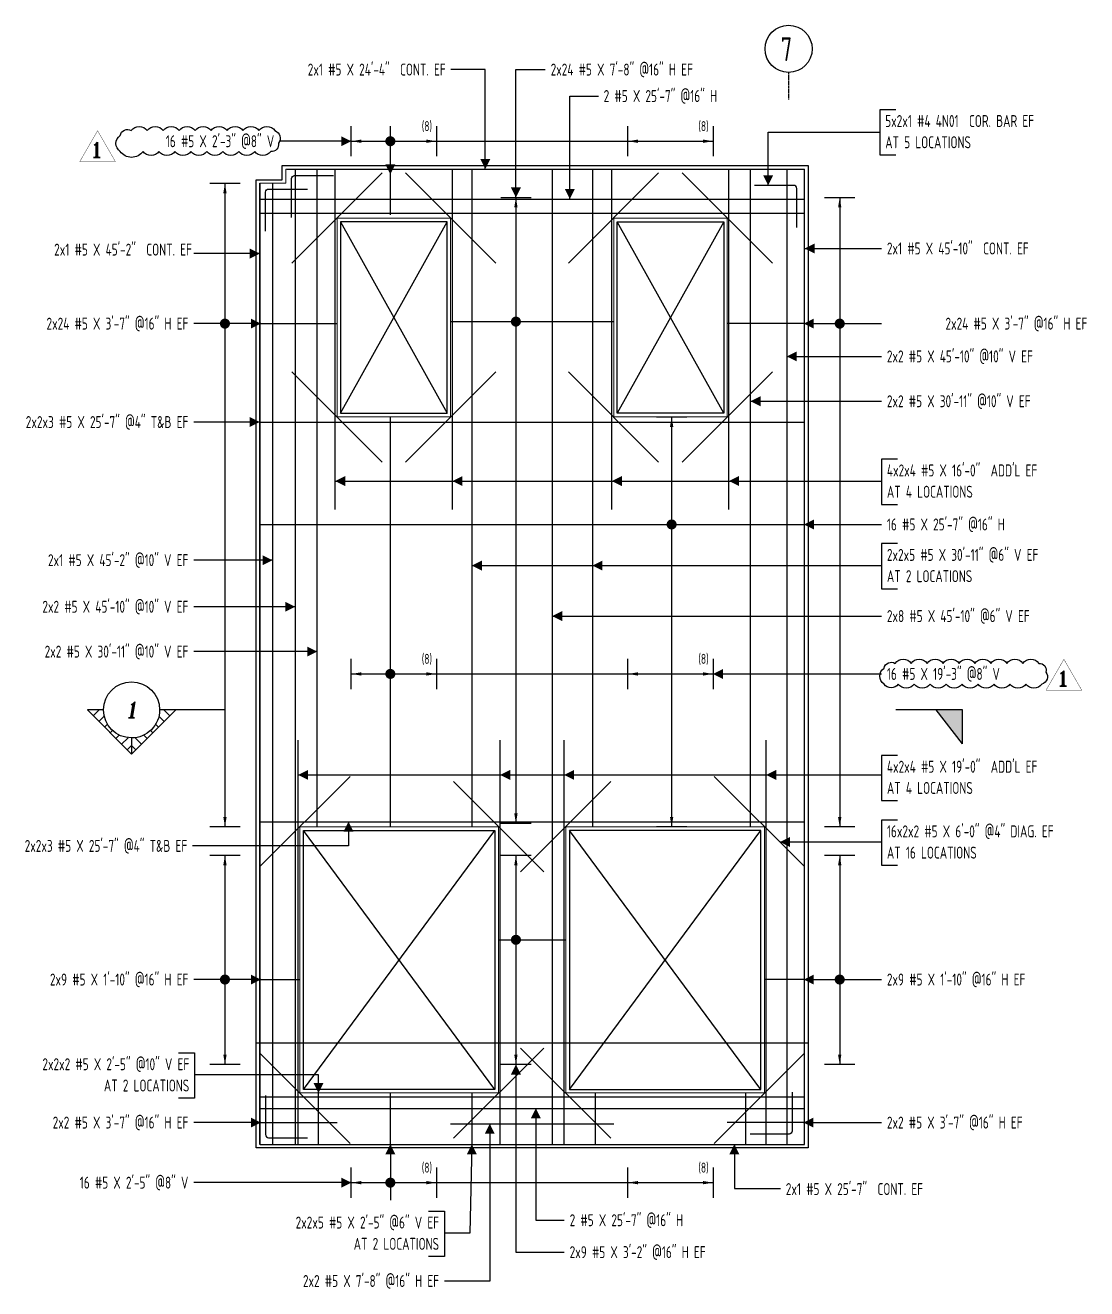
# Model space of a CAD drawing. Header units: inches. Extents: x 10095 to 38568, y -2433 to 4174.
# Drawn here: x 28712 to 29310, y 300 to 1013 of the extents above; entities that cross this region are included whole.
import ezdxf
from ezdxf.enums import TextEntityAlignment as Align

# ---------------------------------------------------------------- set-up
doc = ezdxf.new("R2010")
doc.units = ezdxf.units.IN
doc.header["$MEASUREMENT"] = 0
doc.linetypes.add('PHANTOM', pattern=[2.5, 1.25, -0.25, 0.25, -0.25, 0.25, -0.25])
doc.layers.get('0').update_dxf_attribs({"linetype": 'CONTINUOUS'})
for name, color, linetype in [('0-25', 7, 'CONTINUOUS'), ('0-25TEXT', 7, 'CONTINUOUS'), ('0-35', 3, 'CONTINUOUS'), ('0-35TEXT', 3, 'CONTINUOUS'), ('0-50', 10, 'CONTINUOUS'), ('3', 3, 'CONTINUOUS'), ('BAR-LBL', 2, 'CONTINUOUS'), ('GRID', 8, 'PHANTOM'), ('Hatch', 253, 'CONTINUOUS'), ('INTERMEDIATERANGELAY', 7, 'CONTINUOUS'), ('RANGELAY', 7, 'CONTINUOUS'), ('REBARS', 4, 'CONTINUOUS'), ('REV_1', 150, 'CONTINUOUS')]:
    doc.layers.add(name, color=color, linetype=linetype)
doc.layers.add('COVER', color=6, linetype='CONTINUOUS', lineweight=0, plot=False)
doc.styles.add('AR', font='ARCHQUIK.shx', dxfattribs={"width": 0.8})
doc.styles.add('ROMANT', font='romant')

# ---------------------------------------------------------------- blocks, each defined once
blk = doc.blocks.new('leadrblk')
blk.add_lwpolyline([(0, 0, 0, 1, 0), (1, 0, 1, 1, 0)], format="xyseb")
blk = doc.blocks.new('rendmark')
at = {"color": 4}
blk.add_line((0, -3), (0, 3), dxfattribs=at)
blk = doc.blocks.new('rarrow')
at = {"color": 7}
blk.add_solid([(2, -0.33), (2, 0.33), (0, 0)], dxfattribs=at)
blk = doc.blocks.new('*U1819', base_point=(28895.41, 646.75))
at = {"layer": 'INTERMEDIATERANGELAY'}
blk.add_line((28943.42, 646.75), (29051.4, 646.75), dxfattribs=at)
at = {"layer": 'RANGELAY'}
for p, q in [((28895.41, 646.75), (28943.42, 646.75)), ((29051.4, 646.75), (29099.41, 646.75))]:
    blk.add_line(p, q, dxfattribs=at)
at = {"layer": 'RANGELAY', "xscale": 2.834645669291339, "yscale": 2.834645669291339}
for name, p in [('rendmark', (28895.41, 646.75)), ('rendmark', (29051.4, 646.75)), ('rarrow', (28895.41, 646.75)), ('rarrow', (29051.4, 646.75))]:
    blk.add_blockref(name, p, dxfattribs=at)
at = {"layer": 'RANGELAY', "xscale": 2.834645669291339, "yscale": 2.834645669291339, "rotation": 179.999996929531}
for name, p in [('rendmark', (28943.42, 646.75)), ('rendmark', (29099.41, 646.75)), ('rarrow', (28943.42, 646.75)), ('rarrow', (29099.41, 646.75))]:
    blk.add_blockref(name, p, dxfattribs=at)
blk = doc.blocks.new('VPMA5D002')
at = {"const_width": 1}
blk.add_lwpolyline([(-0.5, 0, 1), (0.5, 0, 1)], format="xyb", close=True, dxfattribs=at)
blk = doc.blocks.new('*U1818', base_point=(28895.41, 359.87))
at = {"layer": 'INTERMEDIATERANGELAY'}
blk.add_line((28943.42, 359.87), (29051.4, 359.87), dxfattribs=at)
at = {"layer": 'RANGELAY'}
for p, q in [((28895.41, 359.87), (28943.42, 359.87)), ((29051.4, 359.87), (29099.41, 359.87))]:
    blk.add_line(p, q, dxfattribs=at)
at = {"layer": 'RANGELAY', "xscale": 2.834645669291339, "yscale": 2.834645669291339}
for name, p in [('rendmark', (28895.41, 359.87)), ('rendmark', (29051.4, 359.87)), ('rarrow', (28895.41, 359.87)), ('rarrow', (29051.4, 359.87))]:
    blk.add_blockref(name, p, dxfattribs=at)
at = {"layer": 'RANGELAY', "xscale": 2.834645669291339, "yscale": 2.834645669291339, "rotation": 179.999996929531}
for name, p in [('rendmark', (28943.42, 359.87)), ('rendmark', (29099.41, 359.87)), ('rarrow', (28943.42, 359.87)), ('rarrow', (29099.41, 359.87))]:
    blk.add_blockref(name, p, dxfattribs=at)
blk = doc.blocks.new('VPMA5D072')
at = {"const_width": 1}
blk.add_lwpolyline([(-0.5, 0, 1), (0.5, 0, 1)], format="xyb", close=True, dxfattribs=at)
blk = doc.blocks.new('*U1817', base_point=(28895.41, 947.16))
at = {"layer": 'INTERMEDIATERANGELAY'}
blk.add_line((28943.42, 947.16), (29051.4, 947.16), dxfattribs=at)
at = {"layer": 'RANGELAY'}
for p, q in [((28895.41, 947.16), (28943.42, 947.16)), ((29051.4, 947.16), (29099.41, 947.16))]:
    blk.add_line(p, q, dxfattribs=at)
at = {"layer": 'RANGELAY', "xscale": 2.834645669291339, "yscale": 2.834645669291339}
for name, p in [('rendmark', (28895.41, 947.16)), ('rendmark', (29051.4, 947.16)), ('rarrow', (28895.41, 947.16)), ('rarrow', (29051.4, 947.16))]:
    blk.add_blockref(name, p, dxfattribs=at)
at = {"layer": 'RANGELAY', "xscale": 2.834645669291339, "yscale": 2.834645669291339, "rotation": 179.999996929531}
for name, p in [('rendmark', (28943.42, 947.16)), ('rendmark', (29099.41, 947.16)), ('rarrow', (28943.42, 947.16)), ('rarrow', (29099.41, 947.16))]:
    blk.add_blockref(name, p, dxfattribs=at)
blk = doc.blocks.new('VPMA5D0D2')
at = {"const_width": 1}
blk.add_lwpolyline([(-0.5, 0, 1), (0.5, 0, 1)], format="xyb", close=True, dxfattribs=at)
blk = doc.blocks.new('*U1125', base_point=(29108.1, 739.46))
at = {"layer": 'REBARS', "color": 0}
blk.add_lwpolyline([(29108.41, 739.46), (29108.41, 931.46)], dxfattribs=at)
blk = doc.blocks.new('*U1126', base_point=(29042.72, 739.46))
at = {"layer": 'REBARS', "color": 0}
blk.add_lwpolyline([(29042.4, 739.46), (29042.4, 931.46)], dxfattribs=at)
blk = doc.blocks.new('*U1127', base_point=(28952.11, 739.46))
at = {"layer": 'REBARS', "color": 0}
blk.add_lwpolyline([(28952.42, 739.46), (28952.42, 931.46)], dxfattribs=at)
blk = doc.blocks.new('*U1128', base_point=(28886.72, 739.46))
at = {"layer": 'REBARS', "color": 0}
blk.add_lwpolyline([(28886.41, 739.46), (28886.41, 931.46)], dxfattribs=at)
blk = doc.blocks.new('*U1129', base_point=(28990.61, 435.58))
at = {"layer": 'REBARS', "color": 0}
blk.add_lwpolyline([(28990.83, 435.8), (29041.75, 384.89)], dxfattribs=at)
blk = doc.blocks.new('*U1130', base_point=(28990.61, 535.35))
at = {"layer": 'REBARS', "color": 0}
blk.add_lwpolyline([(28990.83, 535.13), (29041.75, 586.04)], dxfattribs=at)
blk = doc.blocks.new('*U1131', base_point=(28843.56, 432.62))
at = {"layer": 'REBARS', "color": 0}
blk.add_lwpolyline([(28843.79, 432.85), (28894.7, 381.93)], dxfattribs=at)
blk = doc.blocks.new('*U1132', base_point=(29004.21, 435.58))
at = {"layer": 'REBARS', "color": 0}
blk.add_lwpolyline([(29003.99, 435.8), (28953.08, 384.89)], dxfattribs=at)
blk = doc.blocks.new('*U1133', base_point=(28843.56, 538.3))
at = {"layer": 'REBARS', "color": 0}
blk.add_lwpolyline([(28843.79, 538.08), (28894.7, 588.99)], dxfattribs=at)
blk = doc.blocks.new('*U1134', base_point=(29004.21, 535.35))
at = {"layer": 'REBARS', "color": 0}
blk.add_lwpolyline([(29003.99, 535.13), (28953.08, 586.04)], dxfattribs=at)
blk = doc.blocks.new('*U1492', base_point=(29017.61, 816.87))
at = {"layer": 'REBARS', "color": 0}
blk.add_lwpolyline([(29017.83, 817.09), (29068.74, 766.18)], dxfattribs=at)
blk = doc.blocks.new('*U1493', base_point=(29133.21, 816.87))
at = {"layer": 'REBARS', "color": 0}
blk.add_lwpolyline([(29132.99, 817.09), (29082.08, 766.18)], dxfattribs=at)
blk = doc.blocks.new('*U1494', base_point=(29017.61, 878.6))
at = {"layer": 'REBARS', "color": 0}
blk.add_lwpolyline([(29017.83, 878.38), (29068.74, 929.29)], dxfattribs=at)
blk = doc.blocks.new('*U1495', base_point=(29133.21, 878.6))
at = {"layer": 'REBARS', "color": 0}
blk.add_lwpolyline([(29132.99, 878.38), (29082.08, 929.29)], dxfattribs=at)
blk = doc.blocks.new('*U1496', base_point=(28861.61, 816.87))
at = {"layer": 'REBARS', "color": 0}
blk.add_lwpolyline([(28861.83, 817.09), (28912.75, 766.18)], dxfattribs=at)
blk = doc.blocks.new('*U1497', base_point=(28977.22, 816.87))
at = {"layer": 'REBARS', "color": 0}
blk.add_lwpolyline([(28976.99, 817.09), (28926.08, 766.18)], dxfattribs=at)
blk = doc.blocks.new('*U1498', base_point=(28861.61, 878.6))
at = {"layer": 'REBARS', "color": 0}
blk.add_lwpolyline([(28861.83, 878.38), (28912.75, 929.29)], dxfattribs=at)
blk = doc.blocks.new('*U1499', base_point=(28977.22, 878.6))
at = {"layer": 'REBARS', "color": 0}
blk.add_lwpolyline([(28976.99, 878.38), (28926.08, 929.29)], dxfattribs=at)
blk = doc.blocks.new('*U1135', base_point=(28846.79, 384.96))
at = {"layer": 'REBARS', "color": 0}
blk.add_lwpolyline([(28847.04, 408.96), (28847.04, 386.96, 0.414214), (28848.79, 385.21), (28870.79, 385.21)], format="xyb", dxfattribs=at)
blk = doc.blocks.new('*U1136', base_point=(29144.31, 386.96))
at = {"layer": 'REBARS', "color": 0}
blk.add_lwpolyline([(29144.06, 410.96), (29144.06, 388.96, -0.414214), (29142.31, 387.21), (29120.31, 387.21)], format="xyb", dxfattribs=at)
blk = doc.blocks.new('*U1137', base_point=(29151.35, 381.46))
at = {"layer": 'REBARS', "color": 0}
blk.add_lwpolyline([(29151.04, 381.46), (29151.04, 931.46)], dxfattribs=at)
blk = doc.blocks.new('*U1138', base_point=(28844.1, 381.46))
at = {"layer": 'REBARS', "color": 0}
blk.add_lwpolyline([(28843.79, 381.46), (28843.79, 923.46)], dxfattribs=at)
blk = doc.blocks.new('*U1491', base_point=(28917.76, 905.71))
at = {"layer": 'REBARS', "color": 0}
blk.add_lwpolyline([(28917.44, 905.71), (28917.44, 932.71)], dxfattribs=at)
blk = doc.blocks.new('*U1139', base_point=(28846.79, 920.46))
at = {"layer": 'REBARS', "color": 0}
blk.add_lwpolyline([(28847.04, 896.46), (28847.04, 918.46, -0.414214), (28848.79, 920.21), (28870.79, 920.21)], format="xyb", dxfattribs=at)
blk = doc.blocks.new('*U1410', base_point=(28843.785777, 730.729844))
at = {"layer": 'REBARS', "color": 0}
blk.add_lwpolyline([(28843.785777, 731.042344), (29150.785777, 731.042344)], dxfattribs=at)
blk = doc.blocks.new('*U1700', base_point=(29076.06, 791.75))
at = {"layer": 'RANGELAY'}
blk.add_line((29076.06, 791.75), (29076.06, 560.46), dxfattribs=at)
at = {"layer": 'RANGELAY', "xscale": 2.834645669291339, "yscale": 2.834645669291339}
for name, p, rotation in [('rendmark', (29076.06, 791.75), 269.9999999999999), ('rarrow', (29076.06, 791.75), 269.9999999999999), ('rarrow', (29076.06, 560.46), 89.999996929531), ('rendmark', (29076.06, 560.46), 89.999996929531)]:
    blk.add_blockref(name, p, dxfattribs=dict(at, rotation=rotation))
blk = doc.blocks.new('VPMA5D2D2')
at = {"const_width": 1}
blk.add_lwpolyline([(-0.5, 0, 1), (0.5, 0, 1)], format="xyb", close=True, dxfattribs=at)
blk = doc.blocks.new('*U1140', base_point=(28859.04, 931.15))
at = {"layer": 'REBARS', "color": 0}
blk.add_lwpolyline([(28859.04, 931.46), (29151.04, 931.46)], dxfattribs=at)
blk = doc.blocks.new('*U1141', base_point=(28843.47, 923.46))
at = {"layer": 'REBARS', "color": 0}
blk.add_lwpolyline([(28843.79, 923.46), (28843.79, 381.46)], dxfattribs=at)
blk = doc.blocks.new('*U1142', base_point=(28861.41, 928.11))
at = {"layer": 'REBARS', "color": 0}
blk.add_lwpolyline([(28861.66, 904.11), (28861.66, 926.11, -0.414214), (28863.41, 927.86), (28885.41, 927.86)], format="xyb", dxfattribs=at)
blk = doc.blocks.new('*U1143', base_point=(28850.67, 923.46))
at = {"layer": 'REBARS', "color": 0}
blk.add_lwpolyline([(28850.98, 923.46), (28850.98, 381.46)], dxfattribs=at)
blk = doc.blocks.new('*U1144', base_point=(29146.83, 922.53))
at = {"layer": 'REBARS', "color": 0}
blk.add_lwpolyline([(29146.58, 898.53), (29146.58, 920.53, 0.414214), (29144.83, 922.28), (29122.83, 922.28)], format="xyb", dxfattribs=at)
blk = doc.blocks.new('*U1145', base_point=(28917.76, 381.46))
at = {"layer": 'REBARS', "color": 0}
blk.add_lwpolyline([(28917.44, 381.46), (28917.44, 410.46)], dxfattribs=at)
blk = doc.blocks.new('*U1399', base_point=(28844.04, 914.24))
at = {"layer": 'REBARS', "color": 0}
blk.add_lwpolyline([(28844.04, 914.55), (29151.04, 914.55)], dxfattribs=at)
blk = doc.blocks.new('*U1699', base_point=(29170.85, 544.46))
at = {"layer": 'RANGELAY'}
blk.add_line((29170.85, 544.46), (29170.85, 426.46), dxfattribs=at)
at = {"layer": 'RANGELAY', "xscale": 2.834645669291339, "yscale": 2.834645669291339}
for name, p, rotation in [('rendmark', (29170.85, 544.46), 269.9999999999999), ('rarrow', (29170.85, 544.46), 269.9999999999999), ('rarrow', (29170.85, 426.46), 89.999996929531), ('rendmark', (29170.85, 426.46), 89.999996929531)]:
    blk.add_blockref(name, p, dxfattribs=dict(at, rotation=rotation))
blk = doc.blocks.new('VPMA5D3E2')
at = {"const_width": 1}
blk.add_lwpolyline([(-0.5, 0, 1), (0.5, 0, 1)], format="xyb", close=True, dxfattribs=at)
blk = doc.blocks.new('*U1146', base_point=(29150.61, 474.1))
at = {"layer": 'REBARS', "color": 0}
blk.add_lwpolyline([(29150.61, 474.41), (29128.61, 474.41)], dxfattribs=at)
blk = doc.blocks.new('*U1698', base_point=(29170.85, 915.46))
at = {"layer": 'RANGELAY'}
blk.add_line((29170.85, 915.46), (29170.85, 560.46), dxfattribs=at)
at = {"layer": 'RANGELAY', "xscale": 2.834645669291339, "yscale": 2.834645669291339}
for name, p, rotation in [('rendmark', (29170.85, 915.46), 269.9999999999999), ('rarrow', (29170.85, 915.46), 269.9999999999999), ('rarrow', (29170.85, 560.46), 89.999996929531), ('rendmark', (29170.85, 560.46), 89.999996929531)]:
    blk.add_blockref(name, p, dxfattribs=dict(at, rotation=rotation))
blk = doc.blocks.new('VPMA5D422')
at = {"const_width": 1}
blk.add_lwpolyline([(-0.5, 0, 1), (0.5, 0, 1)], format="xyb", close=True, dxfattribs=at)
blk = doc.blocks.new('*U1147', base_point=(29150.61, 843.99))
at = {"layer": 'REBARS', "color": 0}
blk.add_lwpolyline([(29150.61, 844.3), (29107.61, 844.3)], dxfattribs=at)
blk = doc.blocks.new('*U1816', base_point=(28824.17, 544.46))
at = {"layer": 'RANGELAY'}
blk.add_line((28824.17, 544.46), (28824.17, 426.46), dxfattribs=at)
at = {"layer": 'RANGELAY', "xscale": 2.834645669291339, "yscale": 2.834645669291339}
for name, p, rotation in [('rendmark', (28824.17, 544.46), 269.9999999999999), ('rarrow', (28824.17, 544.46), 269.9999999999999), ('rarrow', (28824.17, 426.46), 89.999996929531), ('rendmark', (28824.17, 426.46), 89.999996929531)]:
    blk.add_blockref(name, p, dxfattribs=dict(at, rotation=rotation))
blk = doc.blocks.new('VPMA5D462')
at = {"const_width": 1}
blk.add_lwpolyline([(-0.5, 0, 1), (0.5, 0, 1)], format="xyb", close=True, dxfattribs=at)
blk = doc.blocks.new('*U1148', base_point=(28844.41, 474.1))
at = {"layer": 'REBARS', "color": 0}
blk.add_lwpolyline([(28844.41, 474.41), (28866.41, 474.41)], dxfattribs=at)
blk = doc.blocks.new('*U1815', base_point=(28824.17, 923.46))
at = {"layer": 'RANGELAY'}
blk.add_line((28824.17, 923.46), (28824.17, 560.46), dxfattribs=at)
at = {"layer": 'RANGELAY', "xscale": 2.834645669291339, "yscale": 2.834645669291339}
for name, p, rotation in [('rendmark', (28824.17, 923.46), 269.9999999999999), ('rarrow', (28824.17, 923.46), 269.9999999999999), ('rarrow', (28824.17, 560.46), 89.999996929531), ('rendmark', (28824.17, 560.46), 89.999996929531)]:
    blk.add_blockref(name, p, dxfattribs=dict(at, rotation=rotation))
blk = doc.blocks.new('VPMA5D4A2')
at = {"const_width": 1}
blk.add_lwpolyline([(-0.5, 0, 1), (0.5, 0, 1)], format="xyb", close=True, dxfattribs=at)
blk = doc.blocks.new('*U1149', base_point=(28844.41, 843.99))
at = {"layer": 'REBARS', "color": 0}
blk.add_lwpolyline([(28844.41, 844.3), (28887.41, 844.3)], dxfattribs=at)
blk = doc.blocks.new('*U1150', base_point=(28876.51, 560.46))
at = {"layer": 'REBARS', "color": 0}
blk.add_lwpolyline([(28876.19, 560.46), (28876.19, 931.46)], dxfattribs=at)
blk = doc.blocks.new('*U1151', base_point=(28863.47, 931.46))
at = {"layer": 'REBARS', "color": 0}
blk.add_lwpolyline([(28863.79, 931.46), (28863.79, 381.46)], dxfattribs=at)
blk = doc.blocks.new('*U1814', base_point=(28988.25, 915.46))
at = {"layer": 'RANGELAY'}
blk.add_line((28988.25, 915.46), (28988.25, 562.46), dxfattribs=at)
at = {"layer": 'RANGELAY', "xscale": 2.834645669291339, "yscale": 2.834645669291339}
for name, p, rotation in [('rendmark', (28988.25, 915.46), 269.9999999999999), ('rarrow', (28988.25, 915.46), 269.9999999999999), ('rarrow', (28988.25, 562.46), 89.999996929531), ('rendmark', (28988.25, 562.46), 89.999996929531)]:
    blk.add_blockref(name, p, dxfattribs=dict(at, rotation=rotation))
blk = doc.blocks.new('VPMA5D522')
at = {"const_width": 1}
blk.add_lwpolyline([(-0.5, 0, 1), (0.5, 0, 1)], format="xyb", close=True, dxfattribs=at)
blk = doc.blocks.new('*U1152', base_point=(28951.4, 845.12))
at = {"layer": 'REBARS', "color": 0}
blk.add_lwpolyline([(28951.4, 845.43), (29043.4, 845.43)], dxfattribs=at)
blk = doc.blocks.new('*U1813', base_point=(28988.25, 544.46))
at = {"layer": 'RANGELAY'}
blk.add_line((28988.25, 544.46), (28988.25, 426.46), dxfattribs=at)
at = {"layer": 'RANGELAY', "xscale": 2.834645669291339, "yscale": 2.834645669291339}
for name, p, rotation in [('rendmark', (28988.25, 544.46), 269.9999999999999), ('rarrow', (28988.25, 544.46), 269.9999999999999), ('rarrow', (28988.25, 426.46), 89.999996929531), ('rendmark', (28988.25, 426.46), 89.999996929531)]:
    blk.add_blockref(name, p, dxfattribs=dict(at, rotation=rotation))
blk = doc.blocks.new('VPMA5D562')
at = {"const_width": 1}
blk.add_lwpolyline([(-0.5, 0, 1), (0.5, 0, 1)], format="xyb", close=True, dxfattribs=at)
blk = doc.blocks.new('*U1153', base_point=(28978.41, 496.51))
at = {"layer": 'REBARS', "color": 0}
blk.add_lwpolyline([(28978.41, 496.82), (29016.41, 496.82)], dxfattribs=at)
blk = doc.blocks.new('*U1400', base_point=(28844.04, 381.78))
at = {"layer": 'REBARS', "color": 0}
blk.add_lwpolyline([(28844.04, 381.46), (29151.04, 381.46)], dxfattribs=at)
blk = doc.blocks.new('*U1154', base_point=(29008.4, 931.46))
at = {"layer": 'REBARS', "color": 0}
blk.add_lwpolyline([(29008.71, 931.46), (29008.71, 381.46)], dxfattribs=at)
blk = doc.blocks.new('*U1155', base_point=(29031.1, 931.46))
at = {"layer": 'REBARS', "color": 0}
blk.add_lwpolyline([(29031.41, 931.46), (29031.41, 560.46)], dxfattribs=at)
blk = doc.blocks.new('*U1156', base_point=(28963.11, 931.46))
at = {"layer": 'REBARS', "color": 0}
blk.add_lwpolyline([(28963.42, 931.46), (28963.42, 560.46)], dxfattribs=at)
blk = doc.blocks.new('*U1157', base_point=(29151.26, 432.62))
at = {"layer": 'REBARS', "color": 0}
blk.add_lwpolyline([(29151.04, 432.84), (29100.12, 381.93)], dxfattribs=at)
blk = doc.blocks.new('*U1158', base_point=(29151.26, 538.3))
at = {"layer": 'REBARS', "color": 0}
blk.add_lwpolyline([(29151.04, 538.08), (29100.12, 588.99)], dxfattribs=at)
blk = doc.blocks.new('*U1159', base_point=(29129.1, 381.46))
at = {"layer": 'REBARS', "color": 0}
blk.add_lwpolyline([(29129.41, 381.46), (29129.41, 609.46)], dxfattribs=at)
blk = doc.blocks.new('*U1160', base_point=(29015.72, 381.46))
at = {"layer": 'REBARS', "color": 0}
blk.add_lwpolyline([(29015.41, 381.46), (29015.41, 609.46)], dxfattribs=at)
blk = doc.blocks.new('*U1161', base_point=(28979.1, 381.46))
at = {"layer": 'REBARS', "color": 0}
blk.add_lwpolyline([(28979.41, 381.46), (28979.41, 609.46)], dxfattribs=at)
blk = doc.blocks.new('*U1162', base_point=(28865.72, 381.46))
at = {"layer": 'REBARS', "color": 0}
blk.add_lwpolyline([(28865.41, 381.46), (28865.41, 609.46)], dxfattribs=at)
blk = doc.blocks.new('*U1163', base_point=(29117.59, 381.46))
at = {"layer": 'REBARS', "color": 0}
blk.add_lwpolyline([(29117.9, 381.46), (29117.9, 410.46)], dxfattribs=at)
blk = doc.blocks.new('*U1164', base_point=(28877.23, 381.46))
at = {"layer": 'REBARS', "color": 0}
blk.add_lwpolyline([(28876.92, 381.46), (28876.92, 410.46)], dxfattribs=at)
blk = doc.blocks.new('*U1500', base_point=(28843.79, 789.12))
at = {"layer": 'REBARS', "color": 0}
blk.add_lwpolyline([(28843.79, 788.8), (29150.79, 788.8)], dxfattribs=at)
blk = doc.blocks.new('*U1501', base_point=(28843.79, 906.35))
at = {"layer": 'REBARS', "color": 0}
blk.add_lwpolyline([(28843.79, 906.66), (29150.79, 906.66)], dxfattribs=at)
blk = doc.blocks.new('*U1165', base_point=(29032.54, 410.46))
at = {"layer": 'REBARS', "color": 0}
blk.add_lwpolyline([(29032.86, 410.46), (29032.86, 381.46)], dxfattribs=at)
blk = doc.blocks.new('*U1166', base_point=(28963.11, 410.46))
at = {"layer": 'REBARS', "color": 0}
blk.add_lwpolyline([(28963.42, 410.46), (28963.42, 381.46)], dxfattribs=at)
blk = doc.blocks.new('*U1401', base_point=(28843.79, 408.64))
at = {"layer": 'REBARS', "color": 0}
blk.add_lwpolyline([(28843.79, 408.33), (29150.79, 408.33)], dxfattribs=at)
blk = doc.blocks.new('*U1402', base_point=(28843.79, 563.1))
at = {"layer": 'REBARS', "color": 0}
blk.add_lwpolyline([(28843.79, 563.41), (29150.79, 563.41)], dxfattribs=at)
blk = doc.blocks.new('*U1167', base_point=(29120.26, 560.46))
at = {"layer": 'REBARS', "color": 0}
blk.add_lwpolyline([(29120.57, 560.46), (29120.57, 931.46)], dxfattribs=at)
blk = doc.blocks.new('*U1168', base_point=(29141.35, 931.46))
at = {"layer": 'REBARS', "color": 0}
blk.add_lwpolyline([(29141.04, 931.46), (29141.04, 381.46)], dxfattribs=at)
blk = doc.blocks.new('*U1474', base_point=(28917.76, 560.46))
at = {"layer": 'REBARS', "color": 0}
blk.add_lwpolyline([(28917.44, 560.46), (28917.44, 791.46)], dxfattribs=at)
blk = doc.blocks.new('*U1169', base_point=(29150.41, 393.43))
at = {"layer": 'REBARS', "color": 0}
blk.add_lwpolyline([(29150.41, 393.75), (29107.41, 393.75)], dxfattribs=at)
blk = doc.blocks.new('*U1403', base_point=(28844.04, 401.41))
at = {"layer": 'REBARS', "color": 0}
blk.add_lwpolyline([(28844.04, 401.72), (29151.04, 401.72)], dxfattribs=at)
blk = doc.blocks.new('*U1170', base_point=(28844.41, 393.43))
at = {"layer": 'REBARS', "color": 0}
blk.add_lwpolyline([(28844.41, 393.75), (28887.41, 393.75)], dxfattribs=at)
blk = doc.blocks.new('*U1171', base_point=(28951.4, 392.77))
at = {"layer": 'REBARS', "color": 0}
blk.add_lwpolyline([(28951.4, 393.08), (29043.4, 393.08)], dxfattribs=at)
blk = doc.blocks.new('SECTARO')
at = {"linetype": 'Continuous'}
blk.add_line((33.32, 16.99), (20.13, 0), dxfattribs=at)
for p, q in [((33.32, 16.99), (33.32, 0)), ((33.32, 0), (0, 0))]:
    blk.add_line(p, q)
for points in [[(33.32, 0), (33.32, 16.99), (33.32, 0), (20.13, 0)], [(33.32, 16.99), (20.13, 0), (33.32, 0), (33.32, 16.99)]]:
    blk.add_solid(points, dxfattribs=at)
blk = doc.blocks.new('*X3')
at = {"color": 0, "linetype": 'Continuous'}
for p, q in [((-1.108, 0.2784), (-1.0748, 0.3117)), ((-1.081, 0.2171), (-1.0306, 0.2675)), ((-1.0127, 0.1969), (-0.9864, 0.2233)), ((-0.9601, 0.1612), (-0.9422, 0.1791)), ((-0.9204, 0.1125), (-0.898, 0.1349)), ((-0.895, 0.0495), (-0.8538, 0.0907)), ((-0.8561, 0), (-0.8096, 0.0465)), ((-0.7677, 0), (-0.7654, 0.0023))]:
    blk.add_line(p, q, dxfattribs=at)
blk = doc.blocks.new('*X2')
at = {"color": 0, "linetype": 'Continuous'}
for p, q in [((-1.108, 0.2784), (-1.0748, 0.3117)), ((-0.9601, 0.1612), (-0.9422, 0.1791)), ((-0.8561, 0), (-0.8096, 0.0465))]:
    blk.add_line(p, q, dxfattribs=at)
blk = doc.blocks.new('SECTNU')
at = {"linetype": 'Continuous'}
blk.add_line((-24.74, 0), (-32.81, 0), dxfattribs=at)
blk.add_line((0, 0), (-24.74, 0))
at = {"layer": '3'}
for p, q in [((-68.89, 0), (-46.81, 22.07)), ((-60.81, 0), (-68.89, 0))]:
    blk.add_line(p, q, dxfattribs=at)
at = {"layer": '3', "linetype": 'Continuous'}
blk.add_line((-46.81, 14), (-46.81, 22.07), dxfattribs=at)
at = {"layer": '3'}
for points in [[(-46.81, 22.07), (-24.74, 0), (-32.81, 0, 1)], [(-32.81, 0, 0.414214), (-46.81, 14)]]:
    blk.add_lwpolyline(points, format="xyb", dxfattribs=at)
for start, end in [(90, 180), (180, 0)]:
    blk.add_arc((-46.81, 0), 14, start, end, dxfattribs=at)
at = {"linetype": 'Continuous', "xscale": -64, "yscale": 64, "zscale": 64, "rotation": 359.9999999999999}
blk.add_blockref('*X3', (-117.73, 0), dxfattribs=at)
at = {"linetype": 'Continuous', "xscale": 64, "yscale": 64, "zscale": 64}
for name in ['*X3', '*X2']:
    blk.add_blockref(name, (24.1, 0), dxfattribs=at)
at = {"linetype": 'Continuous', "style": 'ROMANT', "oblique": 9, "width": 0.9}
blk.add_attdef('NO', text='', height=8, dxfattribs=at).set_placement((-46.81, 0), align=Align.MIDDLE)
blk = doc.blocks.new('Rev_Tri (48)')
at = {"const_width": 0.128}
blk.add_lwpolyline([(6.69, 11.58), (13.37, 0), (0, 0)], close=True, dxfattribs=at)
at = {"color": 1, "style": 'ROMANT'}
blk.add_attdef('R', (3.93, 1.52, -0.03), '', height=5.75, dxfattribs=at)

msp = doc.modelspace()

# ---------------------------------------------------------------- linework, layer by layer
at = {"layer": '0-25'}
for p, q in [((28889.41078, 901.71257), (28949.41774, 793.75274)), ((28889.41078, 793.75274), (28949.41774, 901.71257)), ((29105.41078, 901.71257), (29045.40381, 793.75274)), ((29105.41078, 793.75274), (29045.40381, 901.71257)), ((28868.41078, 412.46257), (28976.41078, 558.46302)), ((28976.41078, 412.46257), (28868.41078, 558.46302)), ((29126.41078, 412.46257), (29018.41078, 558.46302)), ((29018.41078, 412.46257), (29126.41078, 558.46302))]:
    msp.add_line(p, q, dxfattribs=at)
at = {"layer": '0-25TEXT'}
for p, q in [((28970.99469, 987.57485), (28951.64032, 987.57485)), ((28970.99469, 931.46257), (28970.99469, 987.57485))]:
    msp.add_line(p, q, dxfattribs=at)
for points in [[(28988.25398, 915.46257), (28988.25398, 987.57485), (29004.83615, 987.57485)], [(29018.67142, 914.55231), (29018.67142, 972.65014), (29034.74679, 972.65014)], [(29202.51106, 964.94475), (29193.512, 964.94475), (29193.512, 939.44743), (29202.51106, 939.44743)], [(28917.44287, 925.48923), (28917.44287, 955.66265), (28917.44287, 955.66265)], [(29130.47282, 922.27615), (29130.47282, 952.19609), (29193.512, 952.19609)], [(28895.41078, 947.15871), (28854.94298, 947.15871)], [(28843.78575, 883.7889), (28806.53025, 883.7889)], [(29151.03578, 886.69261), (29194.45692, 886.69261)], [(28844.41078, 844.30183), (28806.53025, 844.30183)], [(29150.61218, 844.30183), (29194.45558, 844.30183)], [(29141.03576, 825.82404), (29194.45692, 825.82404)], [(29120.57485, 800.51979), (29194.45692, 800.51979)], [(28843.78575, 788.80502), (28806.53025, 788.80502)], [(29203.45598, 767.88575), (29194.45692, 767.88575), (29194.45692, 742.38843), (29203.45598, 742.38843)], [(28886.41072, 755.51205), (29194.45692, 755.51205)], [(29150.76086, 731.04234), (29194.45692, 731.04234)], [(29203.45598, 720.25167), (29194.45692, 720.25167), (29194.45692, 694.75435), (29203.45598, 694.75435)], [(28850.98252, 710.90635), (28806.53025, 710.90635)], [(28963.41775, 707.87798), (29194.45692, 707.87797)], [(28863.78578, 684.64276), (28806.53025, 684.64276)], [(29008.71404, 679.37901), (29194.45692, 679.37901)], [(28876.19293, 659.33851), (28806.53025, 659.33851)], [(29099.41078, 646.75085), (29194.45692, 646.75085)], [(29203.45598, 600.81213), (29194.45692, 600.81213), (29194.45692, 575.3148), (29203.45598, 575.3148)], [(28865.41078, 589.80459), (29194.45692, 589.80459)], [(28893.8237, 563.41075), (28893.8237, 549.77472), (28805.90063, 549.77472)], [(29203.45598, 564.35132), (29194.45692, 564.35132), (29194.45692, 538.854), (29203.45598, 538.854)], [(29137.13881, 551.97762), (29194.45692, 551.97762)], [(28844.41078, 474.40967), (28806.53025, 474.40967)], [(29150.61218, 474.40967), (29194.45558, 474.40967)], [(28798.032, 433.02146), (28807.03105, 433.02146), (28807.03105, 407.52414), (28798.032, 407.52414)], [(28876.91841, 410.46261), (28876.91841, 420.6478), (28807.03105, 420.64776)], [(28988.25397, 426.46261), (28988.25397, 320.67754), (29015.55208, 320.67754)], [(28999.47671, 401.71931), (28999.47671, 338.67844), (29015.55208, 338.67844)], [(28844.41078, 393.74508), (28806.53026, 393.74508)], [(28973.47876, 393.08447), (28973.47876, 304.40818), (28947.90732, 304.40818)], [(29150.41077, 393.74508), (29194.45558, 393.74508)], [(28917.44285, 381.46261), (28917.44285, 350.03198)], [(28963.41775, 381.46249), (28962.18681, 331.36585), (28947.90732, 331.36585)], [(29111.45257, 381.46257), (29111.45257, 356.48401), (29137.45346, 356.48401)], [(28895.41078, 359.87457), (28806.53026, 359.87457)], [(28938.90827, 343.73955), (28947.90732, 343.73955), (28947.90732, 318.24223), (28938.90827, 318.24223)]]:
    msp.add_lwpolyline(points, dxfattribs=at)
at = {"layer": '0-35'}
for points in [[(28856.41078, 933.46257), (29153.03578, 933.46257), (29153.03578, 379.46257), (28841.78578, 379.46257), (28841.78578, 925.46257), (28856.41078, 925.46257)], [(28889.41078, 793.75274), (28949.41774, 793.75274), (28949.41774, 901.71257), (28889.41078, 901.71257)], [(29105.41078, 793.75274), (29045.40381, 793.75274), (29045.40381, 901.71257), (29105.41078, 901.71257)], [(28868.41078, 558.46302), (28976.41078, 558.46302), (28976.41078, 412.46257), (28868.41078, 412.46257)], [(29126.41078, 558.46302), (29018.41078, 558.46302), (29018.41078, 412.46257), (29126.41078, 412.46257)]]:
    msp.add_lwpolyline(points, close=True, dxfattribs=at)
at = {"layer": '0-50'}
msp.add_circle((29142.00904, 999.26496), 13.29386, dxfattribs=at)
at = {"layer": 'COVER'}
for points in [[(28858.41078, 931.46257), (29151.03578, 931.46257), (29151.03578, 381.46257), (28843.78578, 381.46257), (28843.78578, 923.46257), (28858.41078, 923.46257)], [(28887.41078, 791.75274), (28951.41774, 791.75274), (28951.41774, 903.71257), (28887.41078, 903.71257)], [(29107.41078, 791.75274), (29043.40381, 791.75274), (29043.40381, 903.71257), (29107.41078, 903.71257)], [(28866.41078, 560.46302), (28978.41078, 560.46302), (28978.41078, 410.46257), (28866.41078, 410.46257)], [(29128.41078, 560.46302), (29016.41078, 560.46302), (29016.41078, 410.46257), (29128.41078, 410.46257)]]:
    msp.add_lwpolyline(points, close=True, dxfattribs=at)
at = {"layer": 'GRID', "lineweight": -3}
msp.add_lwpolyline([(29142.00904, 985.9711), (29142.00904, 970.77403)], dxfattribs=at)
at = {"layer": 'Hatch'}
msp.add_line((29153.03578, 438.46257), (28841.78578, 438.46257), dxfattribs=at)
at = {"layer": 'REV_1'}
for points in [[(28765.05199, 941.42182, -0.52056705), (28765.05199, 950.42182, -0.52056705), (28771.34546, 953.12835, -0.52056705), (28780.34546, 953.12835, -0.52056705), (28789.34546, 953.12835, -0.52056705), (28798.34546, 953.12835, -0.52056705), (28807.34546, 953.12835, -0.52056705), (28816.34546, 953.12835, -0.52056705), (28825.34546, 953.12835, -0.52056705), (28834.34546, 953.12835, -0.52056705), (28843.34546, 953.12835, -0.52056705), (28852.34546, 953.12835, -0.52056705), (28854.30555, 946.08844, -0.52056705), (28849.97217, 941.42182, -0.52056705), (28840.97217, 941.42182, -0.52056705), (28831.97217, 941.42182, -0.52056705), (28822.97217, 941.42182, -0.52056705), (28813.97217, 941.42182, -0.52056705), (28804.97217, 941.42182, -0.52056705), (28795.97217, 941.42182, -0.52056705), (28786.97217, 941.42182, -0.52056705), (28777.97217, 941.42182, -0.52056705)], [(29195.8391, 641.01396, -0.52056705), (29195.8391, 650.01396, -0.52056705), (29202.13257, 652.72049, -0.52056705), (29211.13257, 652.72049, -0.52056705), (29220.13257, 652.72049, -0.52056705), (29229.13257, 652.72049, -0.52056705), (29238.13257, 652.72049, -0.52056705), (29247.13257, 652.72049, -0.52056705), (29256.13257, 652.72049, -0.52056705), (29265.13257, 652.72049, -0.52056705), (29274.13257, 652.72049, -0.52056705), (29283.13257, 652.72049, -0.52056705), (29287.14072, 647.72864, -0.52056705), (29284.8554, 641.01396, -0.52056705), (29275.8554, 641.01396, -0.52056705), (29266.8554, 641.01396, -0.52056705), (29257.8554, 641.01396, -0.52056705), (29248.8554, 641.01396, -0.52056705), (29239.8554, 641.01396, -0.52056705), (29230.8554, 641.01396, -0.52056705), (29221.8554, 641.01396, -0.52056705), (29212.8554, 641.01396, -0.52056705), (29203.8554, 641.01396, -0.52056705)]]:
    msp.add_lwpolyline(points, format="xyb", close=True, dxfattribs=at)

# ---------------------------------------------------------------- block references
ref = msp.add_blockref('SECTNU', (28824.3602, 626.49813), dxfattribs=dict(xscale=-1.129181470141702, yscale=1.129181470141702, zscale=1.129181470141702, rotation=180))
ref.add_attrib('NO', '1', dxfattribs={"linetype": 'Continuous', "height": 9.03345, "style": 'ROMANT', "oblique": 9, "width": 0.9}).set_placement((28771.50017, 626.49812), align=Align.MIDDLE)
at = {"xscale": -1.129181470141702, "yscale": 1.129181470141702, "zscale": 1.129181470141702, "rotation": 180}
msp.add_blockref('SECTARO', (29202.4577, 626.49813), dxfattribs=at)
at = {"layer": '0-25', "xscale": 1.5, "yscale": 1.5, "zscale": 1.5}
for p in [(28742.31633, 935.71259, -0.15), (29287.22907, 637.64061, -0.15)]:
    msp.add_blockref('Rev_Tri (48)', p, dxfattribs=at).add_auto_attribs({'R': '1'})
at = {"layer": '0-25TEXT'}
for name, p, xscale, yscale, rotation in [('leadrblk', (28895.41078, 947.15871), 5.623937007874017, 2.250708661417324, 180.000003070469), ('leadrblk', (28917.44287, 928.46215), 5.623937007874017, 2.250708661417324, 90.00000153523449), ('leadrblk', (28970.99469, 931.46257), 5.623937007874017, 2.250708661417324, 90.00000153523449), ('leadrblk', (29130.47282, 922.27615), 5.623937007874017, 2.250708661417324, 90.00000153523449), ('leadrblk', (28988.25398, 915.46257), 5.623937007874017, 2.250708661417324, 90.00000153523449), ('leadrblk', (29018.67142, 914.55231), 5.623937007874017, 2.250708661417324, 90.00000153523449), ('VPMA5D522', (28988.25398, 845.43269), 2.834645669291338, 2.834645669291338, 269.9999999999999), ('VPMA5D4A2', (28824.17494, 844.30183), 2.834645669291338, 2.834645669291338, 269.9999999999999), ('VPMA5D422', (29170.84802, 844.30183), 2.834645669291338, 2.834645669291338, 90.00000000000007), ('VPMA5D2D2', (29076.0582, 731.04235), 2.834645669291338, 2.834645669291338, 269.9999999999999), ('leadrblk', (28893.8237, 563.41075), 5.623937007874017, 2.250708661417324, 270.0000046057035), ('VPMA5D562', (28988.25398, 496.81983), 2.834645669291338, 2.834645669291338, 269.9999999999999), ('VPMA5D462', (28824.17494, 474.40967), 2.834645669291338, 2.834645669291338, 269.9999999999999), ('VPMA5D3E2', (29170.84802, 474.40967), 2.834645669291338, 2.834645669291338, 90.00000000000007), ('leadrblk', (28988.25397, 426.46261), -5.623937007874017, 2.250708661417324, 89.9999984647655), ('leadrblk', (28876.91841, 410.46261), 5.623937007874017, 2.250708661417324, 90.00000153523449), ('leadrblk', (28999.47671, 401.71931), 5.623937007874017, 2.250708661417324, 270.0000046057035), ('leadrblk', (28973.47876, 393.08447), 5.623937007874017, 2.250708661417324, 270.0000046057035), ('leadrblk', (28917.44285, 381.46261), -5.623937007874017, 2.250708661417324, 89.9999984647655), ('leadrblk', (28963.41775, 381.46249), -5.623937007874017, 2.250708661417324, 89.9999984647655), ('leadrblk', (29111.45257, 381.46257), -5.623937007874017, 2.250708661417324, 89.9999984647655), ('leadrblk', (28895.41078, 359.87457), 5.623937007874017, 2.250708661417324, 180.000003070469)]:
    msp.add_blockref(name, p, dxfattribs=dict(at, xscale=xscale, yscale=yscale, rotation=rotation))
for name, p, xscale, yscale in [('VPMA5D0D2', (28917.44286, 947.15871), 2.834645669291338, 2.834645669291338), ('leadrblk', (28843.78575, 883.7889), -5.623937007874017, 2.250708661417324), ('leadrblk', (29151.03578, 886.69261), 5.623937007874017, 2.250708661417324), ('leadrblk', (28844.41078, 844.30183), -5.623937007874017, 2.250708661417324), ('leadrblk', (29150.61218, 844.30183), 5.623937007874017, 2.250708661417324), ('leadrblk', (29141.03577, 825.82404), 5.623937007874017, 2.250708661417324), ('leadrblk', (29120.57485, 800.51978), 5.623937007874017, 2.250708661417324), ('leadrblk', (28843.78575, 788.80502), -5.623937007874017, 2.250708661417324), ('leadrblk', (28886.41072, 755.51205), 5.623937007874017, 2.250708661417324), ('leadrblk', (28952.41781, 755.51208), 5.623937007874017, 2.250708661417324), ('leadrblk', (29042.40375, 755.512), 5.623937007874017, 2.250708661417324), ('leadrblk', (29108.41084, 755.51213), 5.623937007874017, 2.250708661417324), ('leadrblk', (29150.76086, 731.04234), 5.623937007874017, 2.250708661417324), ('leadrblk', (28850.98252, 710.90635), -5.623937007874017, 2.250708661417324), ('leadrblk', (28963.41775, 707.87798), 5.623937007874017, 2.250708661417324), ('leadrblk', (29031.41002, 707.87799), 5.623937007874017, 2.250708661417324), ('leadrblk', (28863.78578, 684.64276), -5.623937007874017, 2.250708661417324), ('leadrblk', (29008.71404, 679.37901), 5.623937007874017, 2.250708661417324), ('leadrblk', (28876.19293, 659.33851), -5.623937007874017, 2.250708661417324), ('VPMA5D002', (28917.44286, 646.75085), 2.834645669291338, 2.834645669291338), ('leadrblk', (29099.41078, 646.75085), 5.623937007874017, 2.250708661417324), ('leadrblk', (28865.41078, 589.80459), 5.623937007874017, 2.250708661417324), ('leadrblk', (28979.41077, 589.80463), 5.623937007874017, 2.250708661417324), ('leadrblk', (29015.41078, 589.80454), 5.623937007874017, 2.250708661417324), ('leadrblk', (29129.41077, 589.80468), 5.623937007874017, 2.250708661417324), ('leadrblk', (29137.13881, 551.97762), 5.623937007874017, 2.250708661417324), ('leadrblk', (28844.41078, 474.40967), -5.623937007874017, 2.250708661417324), ('leadrblk', (29150.61218, 474.40967), 5.623937007874017, 2.250708661417324), ('leadrblk', (28844.41078, 393.74508), -5.623937007874017, 2.250708661417324), ('leadrblk', (29150.41077, 393.74508), 5.623937007874017, 2.250708661417324), ('VPMA5D072', (28917.44286, 359.87457), 2.834645669291338, 2.834645669291338)]:
    msp.add_blockref(name, p, dxfattribs=dict(at, xscale=xscale, yscale=yscale))
at = {"layer": 'RANGELAY'}
for name, p in [('*U1817', (28895.41078, 947.15871)), ('*U1815', (28824.17494, 923.46257)), ('*U1814', (28988.25398, 915.46257)), ('*U1698', (29170.84802, 915.46257)), ('*U1700', (29076.0582, 791.75274)), ('*U1819', (28895.41078, 646.75085)), ('*U1816', (28824.17494, 544.46302)), ('*U1813', (28988.25398, 544.46302)), ('*U1699', (29170.84802, 544.46302)), ('*U1818', (28895.41078, 359.87457))]:
    msp.add_blockref(name, p, dxfattribs=at)
at = {"layer": 'REBARS', "color": 4}
for name, p in [('*U1140', (28859.03578, 931.15007)), ('*U1142', (28861.41078, 928.11327)), ('*U1498', (28861.61265, 878.599)), ('*U1151', (28863.47328, 931.46257)), ('*U1150', (28876.50535, 560.46302)), ('*U1128', (28886.72321, 739.46257)), ('*U1491', (28917.75536, 905.71257)), ('*U1499', (28977.21587, 878.599)), ('*U1127', (28952.10531, 739.46257)), ('*U1156', (28963.10524, 931.46257)), ('*U1154', (29008.40153, 931.46257)), ('*U1494', (29017.60569, 878.599)), ('*U1155', (29031.09752, 931.46257)), ('*U1126', (29042.71625, 739.46257)), ('*U1495', (29133.2089, 878.599)), ('*U1125', (29108.09834, 739.46257)), ('*U1167', (29120.26244, 560.46302)), ('*U1168', (29141.34827, 931.46257)), ('*U1137', (29151.3481, 381.46257)), ('*U1138', (28844.0981, 381.46257)), ('*U1141', (28843.47328, 923.46257)), ('*U1139', (28846.78578, 920.46257)), ('*U1143', (28850.67004, 923.46257)), ('*U1144', (29146.82733, 922.52614)), ('*U1399', (28844.03578, 914.23978)), ('*U1501', (28843.78577, 906.34778)), ('*U1149', (28844.41078, 843.98933)), ('*U1152', (28951.40381, 845.12019)), ('*U1147', (29150.61218, 843.98933)), ('*U1496', (28861.61265, 816.86631)), ('*U1497', (28977.21587, 816.86631)), ('*U1492', (29017.60569, 816.86631)), ('*U1493', (29133.2089, 816.86631)), ('*U1474', (28917.75536, 560.46302)), ('*U1500', (28843.78577, 789.11752)), ('*U1410', (28843.78578, 730.72984)), ('*U1162', (28865.72321, 381.46257)), ('*U1161', (28979.09834, 381.46257)), ('*U1160', (29015.72321, 381.46257)), ('*U1159', (29129.09834, 381.46257)), ('*U1133', (28843.56468, 538.30148)), ('*U1134', (29004.2089, 535.34946)), ('*U1130', (28990.61265, 535.34946)), ('*U1158', (29151.25675, 538.30161)), ('*U1402', (28843.78578, 563.09825)), ('*U1153', (28978.41078, 496.50733)), ('*U1148', (28844.41078, 474.09717)), ('*U1146', (29150.61218, 474.09717)), ('*U1132', (29004.2089, 435.57613)), ('*U1129', (28990.61265, 435.57613)), ('*U1131', (28843.56465, 432.62414)), ('*U1157', (29151.25675, 432.62398)), ('*U1401', (28843.78578, 408.64366)), ('*U1135', (28846.78578, 384.95898)), ('*U1164', (28877.2309, 381.46257)), ('*U1145', (28917.75536, 381.46257)), ('*U1166', (28963.10524, 410.46257)), ('*U1165', (29032.54312, 410.46257)), ('*U1163', (29117.59065, 381.46257)), ('*U1136', (29144.30748, 386.95898)), ('*U1403', (28844.03578, 401.40681)), ('*U1170', (28844.41078, 393.43258)), ('*U1171', (28951.40381, 392.77197)), ('*U1169', (29150.41077, 393.43258)), ('*U1400', (28844.03578, 381.77507))]:
    msp.add_blockref(name, p, dxfattribs=at)

# ---------------------------------------------------------------- texts
at = {"layer": '0-25TEXT', "style": 'AR', "width": 0.8}
for p in [(28943.41775, 952.82801), (29099.41078, 952.82801), (28943.41775, 652.42014), (29099.41078, 652.42014), (28943.41775, 365.54386), (29099.41078, 365.54386)]:
    msp.add_text(' (8) ', height=5.669291, dxfattribs=at).set_placement(p, align=Align.RIGHT)
at = {"layer": '0-35TEXT', "style": 'AR', "width": 0.8}
for s, p in [('AT 5 LOCATIONS', (29196.51169, 943.19704)), ('AT 4 LOCATIONS', (29197.45661, 746.13804)), ('AT 2 LOCATIONS', (29197.45661, 698.50396)), ('AT 4 LOCATIONS', (29197.45661, 579.06441)), ('AT 16 LOCATIONS', (29197.45661, 542.60361))]:
    msp.add_text(s, height=6.7498312, dxfattribs=at).set_placement(p)
for p in [(28804.03137, 411.27375), (28944.90764, 321.99183)]:
    msp.add_text('AT 2 LOCATIONS', height=6.7498312, dxfattribs=at).set_placement(p, align=Align.RIGHT)
at = {"layer": '0-50', "style": 'AR', "width": 0.8}
msp.add_text('7', height=13.5, dxfattribs=at).set_placement((29137.55766, 992.34587))
at = {"layer": 'BAR-LBL', "style": 'AR', "width": 0.8}
for s, p in [('2x1 #5 X 24\'-4"  CONT. EF', (28948.64063, 984.2002)), ('16 #5 X 2\'-3" @8" V', (28851.9433, 943.78407)), ('2x1 #5 X 45\'-2"  CONT. EF', (28805.53036, 882.66402)), ('2x24 #5 X 3\'-7" @16" H EF', (28803.53057, 840.92718)), ('2x24 #5 X 3\'-7" @16" H EF', (29310.47099, 840.92718)), ('2x2x3 #5 X 25\'-7" @4" T&B EF', (28803.53057, 785.43038)), ('2x1 #5 X 45\'-2" @10" V EF', (28803.53057, 707.5317)), ('2x2 #5 X 45\'-10" @10" V EF', (28803.53057, 681.26812)), ('2x2 #5 X 30\'-11" @10" V EF', (28803.53057, 655.96387)), ('2x2x3 #5 X 25\'-7" @4" T&B EF', (28802.90094, 546.40007)), ('2x9 #5 X 1\'-10" @16" H EF', (28803.53057, 471.03503)), ('2x2x2 #5 X 2\'-5" @10" V EF', (28804.03137, 423.27249)), ('2x2 #5 X 3\'-7" @16" H EF', (28803.53057, 390.37044)), ('16 #5 X 2\'-5" @8" V', (28803.53057, 356.49992)), ('2x2x5 #5 X 2\'-5" @6" V EF', (28944.90764, 333.99057)), ('2x2 #5 X 7\'-8" @16" H EF', (28944.90764, 301.03353))]:
    msp.add_text(s, height=6.7492913, dxfattribs=at).set_placement(p, align=Align.RIGHT)
for s, p in [('2x24 #5 X 7\'-8" @16" H EF', (29007.83584, 984.2002)), ('2 #5 X 25\'-7" @16" H', (29037.74647, 969.27549)), ('5x2x1 #4 4N01  COR. BAR EF', (29196.51169, 955.19578)), ('2x1 #5 X 45\'-10"  CONT. EF', (29197.45661, 883.31797)), ('2x2 #5 X 45\'-10" @10" V EF', (29197.45661, 822.44939)), ('2x2 #5 X 30\'-11" @10" V EF', (29197.45661, 797.14514)), ('4x2x4 #5 X 16\'-0"  ADD\'L EF', (29197.45661, 758.13678)), ('16 #5 X 25\'-7" @16" H', (29197.45661, 727.6677)), ('2x2x5 #5 X 30\'-11" @6" V EF', (29197.45661, 710.5027)), ('2x8 #5 X 45\'-10" @6" V EF', (29197.45661, 676.00437)), ('16 #5 X 19\'-3" @8" V', (29197.45661, 643.37621)), ('4x2x4 #5 X 19\'-0"  ADD\'L EF', (29197.45661, 591.06315)), ('16x2x2 #5 X 6\'-0" @4" DIAG. EF', (29197.45661, 554.60235)), ('2x9 #5 X 1\'-10" @16" H EF', (29197.45527, 471.03503)), ('2x2 #5 X 3\'-7" @16" H EF', (29197.45527, 390.37044)), ('2x1 #5 X 25\'-7"  CONT. EF', (29140.45314, 352.87663)), ('2 #5 X 25\'-7" @16" H', (29018.55176, 335.30379)), ('2x9 #5 X 3\'-2" @16" H EF', (29018.55176, 317.30289))]:
    msp.add_text(s, height=6.7492913, dxfattribs=at).set_placement(p)

doc.saveas('drawing.dxf')
